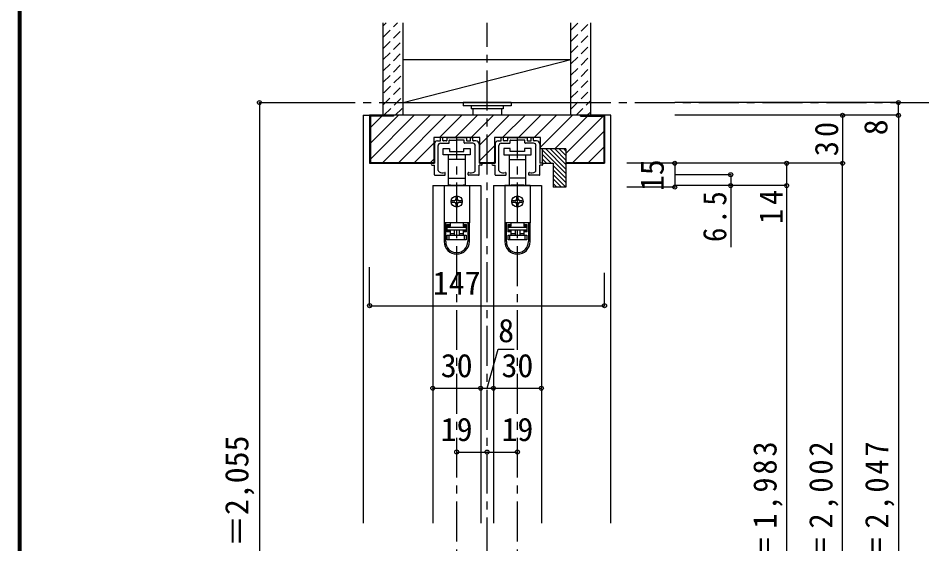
# Model space of a CAD drawing. Units: millimetres, scale not verified. Extents: x -973 to 977, y -718 to 696.
# Drawn here: x -973 to -403, y -329 to 0 of the extents above; entities that cross this region are included whole.
import ezdxf
from ezdxf.enums import TextEntityAlignment as Align

# ---------------------------------------------------------------- set-up
doc = ezdxf.new("R2010")
doc.units = ezdxf.units.MM
doc.header["$LTSCALE"] = 5
doc.header["$PDMODE"] = 32
doc.header["$PDSIZE"] = 2.5
doc.linetypes.add('CHAIN1', pattern=[8, 5, -1, 1, -1])
doc.linetypes.add('DASHED1', pattern=[1.8, 1.2, -0.6])
for name, color, linetype in [('0-1_通り芯', 4, 'CHAIN1'), ('0-2_柱', 7, 'Continuous'), ('0-3_仕上げ', 2, 'Continuous'), ('0-4_枠', 3, 'Continuous'), ('0-6_扉', 6, 'Continuous'), ('0-7_金物', 7, 'Continuous'), ('0-B_寸法', 7, 'Continuous'), ('0-C_ハッチ', 4, 'DASHED1'), ('F-1_枠', 6, 'Continuous')]:
    doc.layers.add(name, color=color, linetype=linetype)
doc.styles.add('ＭＳ ゴシック', font='')
doc.styles.get('ＭＳ ゴシック').set_extended_font_data('MS Gothic')

# ---------------------------------------------------------------- blocks, each defined once
blk = doc.blocks.new('02')
at = {"layer": '0-B_寸法'}
for p, q in [((-12, 6.623), (-10.45, 6.623)), ((-10.15, 6.923), (-10.15, 8.323)), ((-8.95, 8.623), (-9.85, 8.623)), ((-8.65, 6.923), (-8.65, 8.323)), ((-6.45, 6.623), (-8.35, 6.623)), ((-6.15, 8.323), (-6.15, 6.923)), ((-5.85, 8.623), (5.85, 8.623)), ((-4.65, 5.423), (-4.65, 6.823)), ((-4.35, 7.123), (-0.3, 7.123)), ((0, 7.423), (-0.3, 7.123)), ((0, 7.423), (0.3, 7.123)), ((4.35, 7.123), (0.3, 7.123)), ((4.65, 5.423), (4.65, 6.823)), ((6.15, 8.323), (6.15, 6.923)), ((6.45, 6.623), (8.35, 6.623)), ((8.65, 6.923), (8.65, 8.323)), ((8.95, 8.623), (9.85, 8.623)), ((10.15, 6.923), (10.15, 8.323)), ((12, 6.623), (10.45, 6.623)), ((-14, 4.623), (-14, -7.377)), ((-11.6, -11.949), (-11.6, 3.623)), ((-10.15, 5.123), (-4.95, 5.123)), ((10.15, 5.123), (4.95, 5.123)), ((11.6, -11.949), (11.6, 3.623)), ((14, 4.623), (14, -7.377)), ((-15.4, -7.377), (-14, -7.377)), ((-15.4, -8.577), (-14, -8.577)), ((-14, -14.577), (-14, -8.577)), ((15.4, -7.377), (14, -7.377)), ((15.4, -8.577), (14, -8.577)), ((14, -14.577), (14, -8.577)), ((-13.7, -14.877), (-7.45, -14.877)), ((-7.15, -14.577), (-7.15, -13.502)), ((7.15, -14.577), (7.15, -13.502)), ((13.7, -14.877), (7.45, -14.877))]:
    blk.add_line(p, q, dxfattribs=at)
for centre, radius, start, end in [((-12, 4.623), 2, 90, 180), ((-10.45, 6.923), 0.3, 270, 0), ((-9.85, 8.323), 0.3, 90, 180), ((-8.95, 8.323), 0.3, 0, 90), ((-8.35, 6.923), 0.3, 180, 270), ((-6.45, 6.923), 0.3, 270, 0), ((-5.85, 8.323), 0.3, 90, 180), ((-4.35, 6.823), 0.3, 90, 180), ((4.35, 6.823), 0.3, 0, 90), ((5.85, 8.323), 0.3, 0, 90), ((6.45, 6.923), 0.3, 180, 270), ((8.35, 6.923), 0.3, 270, 0), ((8.95, 8.323), 0.3, 90, 180), ((9.85, 8.323), 0.3, 0, 90), ((10.45, 6.923), 0.3, 180, 270), ((12, 4.623), 2, 0, 90), ((-10.15, 3.623), 1.5, 90, 180), ((-4.95, 5.423), 0.3, 270, 0), ((4.95, 5.423), 0.3, 180, 270), ((10.15, 3.623), 1.5, 0, 90), ((-15.4, -7.977), 0.6, 90, 180), ((-15.4, -7.977), 0.6, 180, 270), ((15.4, -7.977), 0.6, 0, 90), ((15.4, -7.977), 0.6, 270, 0), ((-13.7, -14.577), 0.3, 180, 270), ((-10.6, -11.949), 1, 180, 243.25632), ((-8.8, -8.377), 5, 243.25632, 284.75682), ((-7.45, -13.502), 0.3, 0, 104.75682), ((-7.45, -14.577), 0.3, 270, 0), ((7.45, -13.502), 0.3, 75.24318, 180), ((7.45, -14.577), 0.3, 180, 270), ((8.8, -8.377), 5, 255.24318, 296.74368), ((10.6, -11.949), 1, 296.74368, 0), ((13.7, -14.577), 0.3, 270, 0)]:
    blk.add_arc(centre, radius, start, end, dxfattribs=at)

msp = doc.modelspace()

# ---------------------------------------------------------------- linework, layer by layer
at = {"layer": '0-1_通り芯'}
for p, q in [((-679.847, -577.5), (-679.847, -2.5)), ((-787.347, -52.5), (-403.347, -52.5)), ((-698.847, -567.5), (-698.847, -74.5)), ((-660.847, -567.5), (-660.847, -74.5))]:
    msp.add_line(p, q, dxfattribs=at)
at = {"layer": '0-2_柱', "color": 3}
for p, q in [((-732.347, -25.5), (-627.347, -25.5)), ((-732.347, -52.5), (-627.347, -52.5))]:
    msp.add_line(p, q, dxfattribs=at)
at = {"layer": '0-2_柱'}
msp.add_line((-732.347, -52.5), (-627.347, -25.5), dxfattribs=at)
at = {"layer": '0-2_柱', "color": 4}
for q in [(-787.347, -52.5), (-822.347, -567.5)]:
    msp.add_line((-822.347, -52.5), q, dxfattribs=at)
at = {"layer": '0-2_柱'}
msp.add_point((-822.347, -52.5), dxfattribs=at)
at = {"layer": '0-3_仕上げ'}
for p, q in [((-744.847, -60.5), (-744.847, -2.5)), ((-732.347, -60.5), (-732.347, -2.5)), ((-627.347, -60.5), (-627.347, -2.5)), ((-614.847, -60.5), (-614.847, -2.5))]:
    msp.add_line(p, q, dxfattribs=at)
at = {"layer": '0-4_枠', "color": 4}
for p, q in [((-757.347, -60.5), (-753.347, -60.5)), ((-757.347, -60.5), (-757.347, -316)), ((-602.347, -60.5), (-606.347, -60.5)), ((-602.347, -316), (-602.347, -60.5))]:
    msp.add_line(p, q, dxfattribs=at)
at = {"layer": '0-4_枠'}
for p, q in [((-752.847, -61), (-752.847, -90)), ((-738.347, -61), (-752.847, -61)), ((-738.347, -60.5), (-738.347, -61)), ((-621.347, -61), (-621.347, -60.5)), ((-621.347, -61), (-606.847, -61)), ((-606.847, -61), (-606.847, -90)), ((-606.347, -60.5), (-606.347, -90.5)), ((-684.447, -90.5), (-684.447, -74.5)), ((-646.447, -74.5), (-675.247, -74.5)), ((-675.247, -74.5), (-675.247, -90.5)), ((-630.447, -81.5), (-630.447, -105.5)), ((-753.347, -90.5), (-713.247, -90.5)), ((-752.847, -90), (-713.247, -90)), ((-684.447, -90), (-675.247, -90)), ((-684.447, -90.5), (-675.247, -90.5)), ((-638.447, -90.5), (-638.447, -105.5)), ((-630.447, -90), (-606.847, -90)), ((-630.447, -90.5), (-606.347, -90.5)), ((-630.447, -105.5), (-638.447, -105.5))]:
    msp.add_line(p, q, dxfattribs=at)
for points in [[(-606.347, -60.5), (-753.347, -60.5), (-753.347, -90.5)], [(-684.447, -74.5), (-713.247, -74.5), (-713.247, -90.5)], [(-630.447, -81.5), (-646.447, -81.5), (-646.447, -74.5)], [(-645.447, -81.5), (-645.447, -86.75), (-645.447, -90.5), (-638.447, -90.5)]]:
    msp.add_lwpolyline(points, dxfattribs=at)
at = {"layer": '0-6_扉'}
for p, q in [((-713.847, -104.5), (-683.847, -104.5)), ((-713.847, -104.5), (-713.847, -316)), ((-683.847, -104.5), (-683.847, -316)), ((-675.847, -104.5), (-645.847, -104.5)), ((-675.847, -104.5), (-675.847, -316)), ((-645.847, -104.5), (-645.847, -316))]:
    msp.add_line(p, q, dxfattribs=at)
at = {"layer": '0-7_金物'}
for p, q in [((-664.847, -52.5), (-694.847, -52.5)), ((-694.847, -52.5), (-694.847, -54.5)), ((-664.847, -54.5), (-694.847, -54.5)), ((-689.847, -54.5), (-689.847, -56.5)), ((-669.847, -56.5), (-689.847, -56.5)), ((-688.847, -56.5), (-688.847, -60.5)), ((-670.847, -56.5), (-670.847, -60.5)), ((-669.847, -54.5), (-669.847, -56.5)), ((-664.847, -52.5), (-664.847, -54.5)), ((-707.347, -85.2), (-707.347, -81.2)), ((-707.347, -81.2), (-703.347, -81.2)), ((-698.847, -85.2), (-707.347, -85.2)), ((-704.097, -99.8), (-704.097, -85.2)), ((-703.347, -81.2), (-703.347, -83.2)), ((-703.347, -83.2), (-694.347, -83.2)), ((-690.347, -85.2), (-698.847, -85.2)), ((-694.347, -81.2), (-690.347, -81.2)), ((-694.347, -83.2), (-694.347, -81.2)), ((-693.597, -85.2), (-693.597, -99.8)), ((-690.347, -81.2), (-690.347, -85.2)), ((-669.347, -81.2), (-669.347, -85.2)), ((-665.347, -81.2), (-669.347, -81.2)), ((-669.347, -85.2), (-660.847, -85.2)), ((-666.097, -85.2), (-666.097, -99.8)), ((-665.347, -83.2), (-665.347, -81.2)), ((-656.347, -83.2), (-665.347, -83.2)), ((-660.847, -85.2), (-652.347, -85.2)), ((-656.347, -81.2), (-656.347, -83.2)), ((-652.347, -81.2), (-656.347, -81.2)), ((-655.597, -99.8), (-655.597, -85.2)), ((-652.347, -85.2), (-652.347, -81.2)), ((-698.847, -88.2), (-704.097, -88.2)), ((-693.597, -88.2), (-698.847, -88.2)), ((-666.097, -88.2), (-660.847, -88.2)), ((-660.847, -88.2), (-655.597, -88.2)), ((-704.097, -104.2), (-704.097, -99.8)), ((-704.097, -99.8), (-698.847, -99.8)), ((-698.847, -99.8), (-693.597, -99.8)), ((-693.597, -99.8), (-693.597, -104.2)), ((-666.097, -99.8), (-666.097, -104.2)), ((-660.847, -99.8), (-666.097, -99.8)), ((-655.597, -99.8), (-660.847, -99.8)), ((-655.597, -104.2), (-655.597, -99.8)), ((-706.747, -104.5), (-690.947, -104.5)), ((-706.747, -104.5), (-706.747, -127.8)), ((-702.847, -104.2), (-704.097, -104.2)), ((-702.847, -104.5), (-702.847, -104.2)), ((-693.597, -104.2), (-694.847, -104.2)), ((-690.947, -104.5), (-690.947, -127.8)), ((-668.747, -104.5), (-668.747, -127.8)), ((-652.947, -104.5), (-668.747, -104.5)), ((-666.097, -104.2), (-664.847, -104.2)), ((-656.847, -104.5), (-656.847, -104.2)), ((-656.847, -104.2), (-655.597, -104.2)), ((-652.947, -104.5), (-652.947, -127.8)), ((-700.347, -114), (-701.347, -114)), ((-699.347, -112), (-699.347, -113)), ((-698.347, -113), (-698.347, -112)), ((-696.347, -114), (-697.347, -114)), ((-662.347, -114), (-663.347, -114)), ((-661.347, -112), (-661.347, -113)), ((-660.347, -113), (-660.347, -112)), ((-658.347, -114), (-659.347, -114)), ((-701.347, -115), (-700.347, -115)), ((-699.347, -116), (-699.347, -117)), ((-698.347, -117), (-698.347, -116)), ((-697.347, -115), (-696.347, -115)), ((-663.347, -115), (-662.347, -115)), ((-661.347, -116), (-661.347, -117)), ((-660.347, -117), (-660.347, -116)), ((-659.347, -115), (-658.347, -115)), ((-706.747, -127.8), (-706.747, -127.9)), ((-690.947, -127.8), (-706.747, -127.8)), ((-706.747, -127.9), (-706.747, -139.6)), ((-705.747, -127.9), (-706.747, -127.9)), ((-705.747, -139.6), (-705.747, -127.9)), ((-703.047, -127.9), (-705.747, -127.9)), ((-704.947, -128.9), (-703.047, -128.9)), ((-704.947, -128.9), (-704.947, -133.6)), ((-703.047, -129.9), (-704.947, -129.9)), ((-702.847, -130), (-704.747, -130)), ((-704.747, -130), (-704.747, -130.5)), ((-703.747, -127.9), (-703.747, -127.8)), ((-703.047, -127.9), (-703.047, -128.9)), ((-703.047, -128.9), (-703.047, -129.9)), ((-702.847, -130), (-702.847, -127.8)), ((-694.847, -127.8), (-694.847, -130)), ((-692.947, -130), (-694.847, -130)), ((-694.647, -128.9), (-694.647, -127.9)), ((-691.947, -127.9), (-694.647, -127.9)), ((-694.647, -128.9), (-692.747, -128.9)), ((-693.947, -127.8), (-693.947, -127.9)), ((-692.947, -130.5), (-692.947, -130)), ((-692.747, -133.6), (-692.747, -128.9)), ((-690.947, -127.8), (-690.947, -127.9)), ((-690.947, -139.6), (-690.947, -127.9)), ((-668.747, -127.8), (-668.747, -127.9)), ((-652.947, -127.8), (-668.747, -127.8)), ((-668.747, -127.9), (-668.747, -139.6)), ((-667.747, -127.9), (-668.747, -127.9)), ((-667.747, -139.6), (-667.747, -127.9)), ((-665.047, -127.9), (-667.747, -127.9)), ((-666.947, -128.9), (-665.047, -128.9)), ((-666.947, -128.9), (-666.947, -133.6)), ((-665.047, -129.9), (-666.947, -129.9)), ((-664.847, -130), (-666.747, -130)), ((-666.747, -130), (-666.747, -130.5)), ((-665.747, -127.9), (-665.747, -127.8)), ((-665.047, -127.9), (-665.047, -128.9)), ((-665.047, -128.9), (-665.047, -129.9)), ((-664.847, -130), (-664.847, -127.8)), ((-656.847, -127.8), (-656.847, -130)), ((-654.947, -130), (-656.847, -130)), ((-656.647, -128.9), (-656.647, -127.9)), ((-653.947, -127.9), (-656.647, -127.9)), ((-656.647, -128.9), (-654.747, -128.9)), ((-655.947, -127.8), (-655.947, -127.9)), ((-654.947, -130.5), (-654.947, -130)), ((-654.747, -133.6), (-654.747, -128.9)), ((-652.947, -127.8), (-652.947, -127.9)), ((-652.947, -139.6), (-652.947, -127.9)), ((-703.047, -133.6), (-704.947, -133.6)), ((-704.747, -138.5), (-704.747, -135.5)), ((-704.747, -135.5), (-703.747, -135.5)), ((-703.747, -135.5), (-703.747, -138.5)), ((-703.747, -135.5), (-693.947, -135.5)), ((-703.047, -133.6), (-703.047, -135.5)), ((-702.847, -134.5), (-702.847, -132.5)), ((-702.847, -134.5), (-700.347, -134.5)), ((-702.847, -135.5), (-702.847, -134.5)), ((-700.347, -132.5), (-700.347, -135.5)), ((-697.347, -132.5), (-697.347, -135.5)), ((-694.847, -132.5), (-694.847, -134.5)), ((-694.647, -132.6), (-692.747, -132.6)), ((-694.647, -133.6), (-694.647, -132.6)), ((-694.647, -135.5), (-694.647, -133.6)), ((-692.747, -133.6), (-694.647, -133.6)), ((-693.947, -138.5), (-693.947, -135.5)), ((-693.947, -135.5), (-692.947, -135.5)), ((-692.947, -135.5), (-692.947, -138.5)), ((-665.047, -133.6), (-666.947, -133.6)), ((-666.747, -138.5), (-666.747, -135.5)), ((-666.747, -135.5), (-665.747, -135.5)), ((-665.747, -135.5), (-665.747, -138.5)), ((-665.747, -135.5), (-655.947, -135.5)), ((-665.047, -133.6), (-665.047, -135.5)), ((-664.847, -134.5), (-664.847, -132.5)), ((-664.847, -134.5), (-662.347, -134.5)), ((-664.847, -135.5), (-664.847, -134.5)), ((-662.347, -132.5), (-662.347, -135.5)), ((-659.347, -132.5), (-659.347, -135.5)), ((-656.847, -132.5), (-656.847, -134.5)), ((-656.647, -132.6), (-654.747, -132.6)), ((-656.647, -133.6), (-656.647, -132.6)), ((-656.647, -135.5), (-656.647, -133.6)), ((-654.747, -133.6), (-656.647, -133.6)), ((-655.947, -138.5), (-655.947, -135.5)), ((-655.947, -135.5), (-654.947, -135.5)), ((-654.947, -135.5), (-654.947, -138.5)), ((-703.747, -138.5), (-704.747, -138.5)), ((-693.947, -138.5), (-703.747, -138.5)), ((-692.947, -138.5), (-693.947, -138.5)), ((-665.747, -138.5), (-666.747, -138.5)), ((-655.947, -138.5), (-665.747, -138.5)), ((-654.947, -138.5), (-655.947, -138.5))]:
    msp.add_line(p, q, dxfattribs=at)
for points in [[(-702.847, -104.2), (-694.847, -104.2), (-694.847, -104.5)], [(-656.847, -104.2), (-664.847, -104.2), (-664.847, -104.5)], [(-692.747, -129.9), (-694.647, -129.9), (-694.647, -128.9)], [(-690.947, -127.9), (-691.947, -127.9), (-691.947, -139.6)], [(-654.747, -129.9), (-656.647, -129.9), (-656.647, -128.9)], [(-652.947, -127.9), (-653.947, -127.9), (-653.947, -139.6)], [(-704.947, -132.6), (-703.047, -132.6), (-703.047, -133.6)], [(-697.347, -134.5), (-694.847, -134.5), (-694.847, -135.5)], [(-666.947, -132.6), (-665.047, -132.6), (-665.047, -133.6)], [(-659.347, -134.5), (-656.847, -134.5), (-656.847, -135.5)]]:
    msp.add_lwpolyline(points, dxfattribs=at)
for points in [[(-692.947, -132.5), (-704.747, -132.5), (-704.747, -130.5), (-692.947, -130.5)], [(-654.947, -132.5), (-666.747, -132.5), (-666.747, -130.5), (-654.947, -130.5)]]:
    msp.add_lwpolyline(points, close=True, dxfattribs=at)
for centre in [(-698.847, -114.5), (-660.847, -114.5)]:
    msp.add_circle(centre, 3.5, dxfattribs=at)
for centre, radius, start, end in [((-701.347, -114.5), 0.5, 90, 180), ((-700.347, -113), 1, 270, 0), ((-698.847, -112), 0.5, 90, 180), ((-698.847, -112), 0.5, 0, 90), ((-697.347, -113), 1, 180, 270), ((-696.347, -114.5), 0.5, 0, 90), ((-663.347, -114.5), 0.5, 90, 180), ((-662.347, -113), 1, 270, 0), ((-660.847, -112), 0.5, 90, 180), ((-660.847, -112), 0.5, 0, 90), ((-659.347, -113), 1, 180, 270), ((-658.347, -114.5), 0.5, 0, 90), ((-701.347, -114.5), 0.5, 180, 270), ((-700.347, -116), 1, 0, 90), ((-698.847, -117), 0.5, 180, 270), ((-698.847, -117), 0.5, 270, 0), ((-697.347, -116), 1, 90, 180), ((-696.347, -114.5), 0.5, 270, 0), ((-663.347, -114.5), 0.5, 180, 270), ((-662.347, -116), 1, 0, 90), ((-660.847, -117), 0.5, 180, 270), ((-660.847, -117), 0.5, 270, 0), ((-659.347, -116), 1, 90, 180), ((-658.347, -114.5), 0.5, 270, 0), ((-698.847, -139.6), 7.9, 180, 0), ((-698.847, -139.6), 6.9, 180, 0), ((-660.847, -139.6), 7.9, 180, 0), ((-660.847, -139.6), 6.9, 180, 0)]:
    msp.add_arc(centre, radius, start, end, dxfattribs=at)
at = {"layer": '0-B_寸法', "color": 4}
for p, q in [((-422.347, -52.5), (-562.347, -52.5)), ((-422.347, -60.5), (-422.347, -52.5)), ((-422.347, -60.5), (-562.347, -60.5)), ((-457.347, -60.5), (-457.347, -90.5)), ((-422.347, -60.5), (-422.347, -555.5)), ((-562.347, -90.5), (-592.347, -90.5)), ((-457.347, -90.5), (-562.347, -90.5)), ((-562.347, -90.5), (-562.347, -105.5)), ((-492.347, -90.5), (-492.347, -104.5)), ((-457.347, -567.5), (-457.347, -90.5)), ((-527.347, -97.7), (-562.347, -97.7)), ((-527.347, -97.7), (-527.347, -143.056)), ((-562.347, -105.5), (-592.347, -105.5)), ((-492.347, -104.5), (-562.347, -104.5)), ((-492.347, -104.5), (-492.347, -547.5)), ((-753.347, -179.804), (-753.347, -155.746)), ((-606.347, -179.804), (-606.347, -159.246)), ((-753.347, -179.804), (-606.347, -179.804)), ((-713.847, -231.5), (-645.847, -231.5)), ((-698.847, -271.5), (-679.847, -271.5)), ((-679.847, -271.5), (-660.847, -271.5))]:
    msp.add_line(p, q, dxfattribs=at)
msp.add_lwpolyline([(-679.847, -231.5), (-672.936, -207.065), (-662.864, -207.065)], dxfattribs=at)
at = {"layer": '0-B_寸法'}
for p in [(-422.347, -52.5), (-457.347, -60.5), (-422.347, -60.5), (-562.347, -90.5), (-492.347, -90.5), (-457.347, -90.5), (-527.347, -97.7), (-562.347, -105.5), (-527.347, -104.5), (-492.347, -104.5), (-753.347, -179.804), (-606.347, -179.804), (-713.847, -231.5), (-683.847, -231.5), (-675.847, -231.5), (-645.847, -231.5), (-698.847, -271.5), (-679.847, -271.5), (-660.847, -271.5)]:
    msp.add_point(p, dxfattribs=at)
at = {"layer": '0-C_ハッチ'}
for p, q in [((-744.847, -11.466), (-735.881, -2.5)), ((-744.847, -4.395), (-742.952, -2.5)), ((-627.347, -14.174), (-615.673, -2.5)), ((-627.347, -7.103), (-622.744, -2.5)), ((-744.847, -18.537), (-732.347, -6.037)), ((-627.347, -21.246), (-614.847, -8.746)), ((-744.847, -25.608), (-732.347, -13.108)), ((-627.347, -28.317), (-614.847, -15.817)), ((-744.847, -32.679), (-732.347, -20.179)), ((-744.847, -39.751), (-732.347, -27.251)), ((-627.347, -35.388), (-614.847, -22.888)), ((-627.347, -42.459), (-614.847, -29.959)), ((-744.525, -46.5), (-732.347, -34.322)), ((-627.347, -49.53), (-614.847, -37.03)), ((-744.875, -53.921), (-732.347, -41.393)), ((-627.347, -56.601), (-614.847, -44.101)), ((-744.383, -60.5), (-732.347, -48.464)), ((-624.175, -60.5), (-614.847, -51.172)), ((-737.312, -60.5), (-732.347, -55.535)), ((-617.104, -60.5), (-614.847, -58.243))]:
    msp.add_line(p, q, dxfattribs=at)
at = {"layer": '0-C_ハッチ', "linetype": 'Continuous'}
for p, q in [((-752.847, -87.946), (-725.401, -60.5)), ((-752.847, -78.046), (-735.301, -60.5)), ((-752.847, -68.147), (-745.7, -61)), ((-745.002, -90), (-715.502, -60.5)), ((-735.102, -90), (-705.602, -60.5)), ((-709.703, -74.5), (-695.703, -60.5)), ((-699.803, -74.5), (-685.803, -60.5)), ((-689.904, -74.5), (-675.904, -60.5)), ((-684.447, -78.942), (-666.005, -60.5)), ((-670.105, -74.5), (-656.105, -60.5)), ((-660.206, -74.5), (-646.206, -60.5)), ((-650.306, -74.5), (-636.306, -60.5)), ((-646.447, -80.54), (-626.407, -60.5)), ((-637.507, -81.5), (-617.007, -61)), ((-630.447, -84.339), (-607.108, -61)), ((-626.208, -90), (-606.847, -70.639)), ((-725.203, -90), (-713.247, -78.044)), ((-684.447, -88.842), (-675.247, -79.642)), ((-645.447, -82.032), (-630.447, -97.032)), ((-645.447, -84.86), (-639.807, -90.5)), ((-643.15, -81.5), (-630.447, -94.203)), ((-640.322, -81.5), (-630.447, -91.375)), ((-637.494, -81.5), (-630.447, -88.547)), ((-634.665, -81.5), (-630.447, -85.718)), ((-631.837, -81.5), (-630.447, -82.89)), ((-616.309, -90), (-606.847, -80.538)), ((-715.303, -90), (-713.247, -87.943)), ((-675.706, -90), (-675.247, -89.541)), ((-645.447, -87.689), (-642.636, -90.5)), ((-638.447, -91.86), (-630.447, -99.86)), ((-638.447, -94.689), (-630.447, -102.689)), ((-638.447, -97.517), (-630.464, -105.5)), ((-638.447, -100.346), (-633.293, -105.5)), ((-638.447, -103.174), (-636.121, -105.5))]:
    msp.add_line(p, q, dxfattribs=at)
at = {"layer": 'F-1_枠'}
for p, q in [((-973.347, 695.833), (-973.347, -700.833)), ((-972.514, 695.833), (-972.514, -700.833)), ((-971.68, 695.833), (-971.68, -700.833))]:
    msp.add_line(p, q, dxfattribs=at)

# ---------------------------------------------------------------- block references
at = {"layer": '0-7_金物'}
for p in [(-698.847, -83.123), (-660.847, -83.123)]:
    msp.add_blockref('02', p, dxfattribs=at)

# ---------------------------------------------------------------- texts
at = {"layer": '0-2_柱', "style": 'ＭＳ ゴシック'}
msp.add_text('ＲＯＨ＝2,055', height=14.66, rotation=90, dxfattribs=at).set_placement((-824.847, -391), align=Align.BOTTOM_LEFT)
at = {"layer": '0-B_寸法', "style": 'ＭＳ ゴシック'}
for s, p in [('8', (-424.847, -73)), ('15', (-564.847, -108))]:
    msp.add_text(s, height=14.66, rotation=90, dxfattribs=at).set_placement(p, align=Align.BOTTOM_LEFT)
for s, p in [('147', (-713.847, -177.304)), ('8', (-672.9, -207.065)), ('30', (-708.847, -229)), ('30', (-670.847, -229)), ('19', (-708.847, -269)), ('19', (-670.847, -269))]:
    msp.add_text(s, height=14.66, dxfattribs=at).set_placement(p, align=Align.BOTTOM_LEFT)
at = {"layer": '0-B_寸法', "char_height": 14.66, "attachment_point": 7, "rotation": 90, "style": 'ＭＳ ゴシック'}
for s, insert in [('\\T1.27;\\W0.95;30', (-459.847, -86.125)), ('\\T1.27;\\W0.95;14', (-494.847, -128.632)), ('\\T1.27;\\W0.9;6.5', (-529.847, -139.882)), ('\\T1.19;\\W0.95;ＤＨ＝1,983', (-494.847, -387.25)), ('\\T1.19;\\W0.95;枠内＝2,002', (-459.847, -387.25)), ('\\T1.19;\\W0.95;枠外＝2,047', (-424.847, -387.25))]:
    msp.add_mtext(s, dxfattribs=dict(at, insert=insert))

doc.saveas('drawing.dxf')
